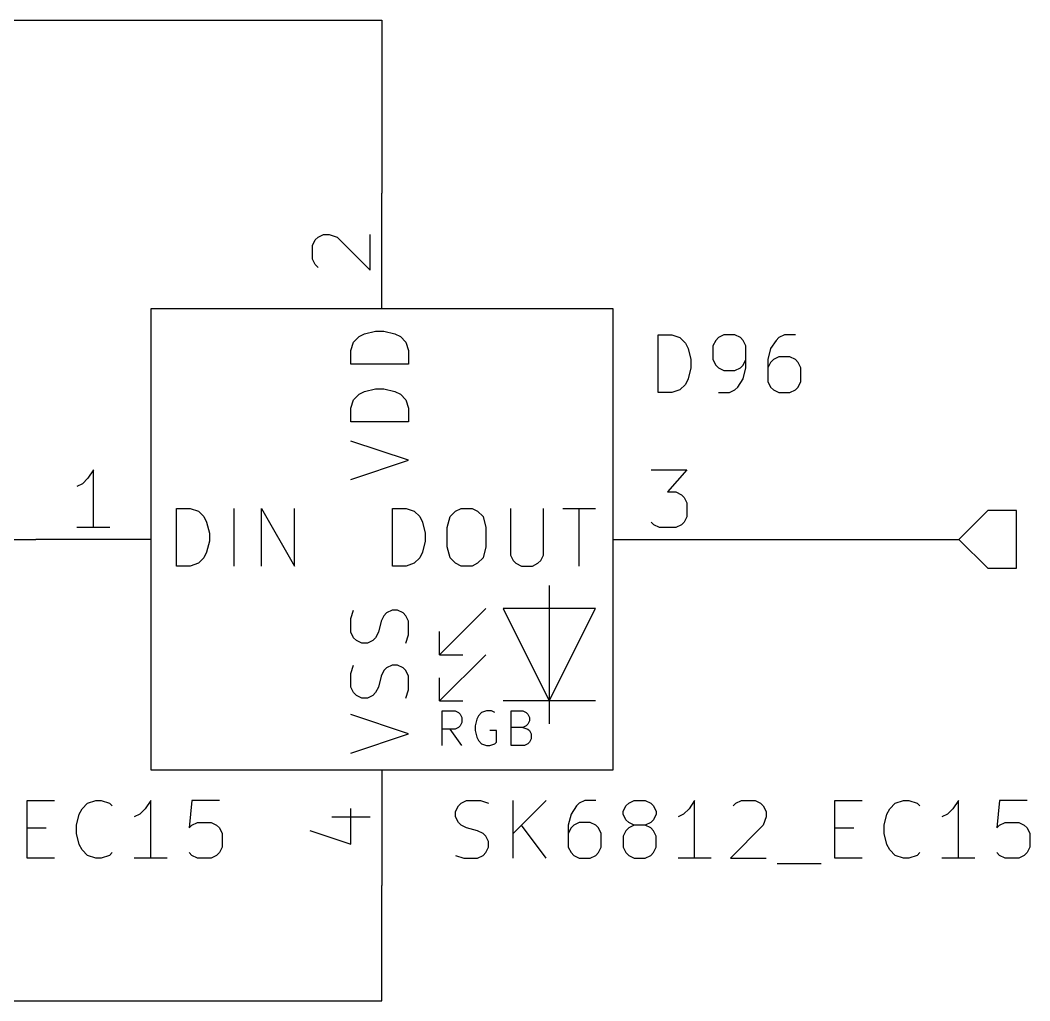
# Model space of a CAD drawing. Header units: millimetres. Extents: x 10 to 287, y -200 to -10.
# Drawn here: x 239.69 to 261.91, y -62.23 to -40.64 of the extents above; entities that cross this region are included whole.
import ezdxf

# ---------------------------------------------------------------- set-up
doc = ezdxf.new("R2010")
doc.units = ezdxf.units.MM
for name, color, linetype in [('GREENSIXTYFIVE', 129, 'CONTINUOUS'), ('LIGHTGREEN', 92, 'CONTINUOUS'), ('LIGHTRED', 12, 'CONTINUOUS'), ('RED', 14, 'CONTINUOUS'), ('WHITE', 250, 'CONTINUOUS'), ('YELLOWTHREE', 44, 'CONTINUOUS')]:
    doc.layers.add(name, color=color, linetype=linetype)

msp = doc.modelspace()

# ---------------------------------------------------------------- linework, layer by layer
at = {"layer": 'GREENSIXTYFIVE', "linetype": 'CONTINUOUS'}
for p, q in [((247.149, -47.6068), (247.2699, -47.5463)), ((247.149, -47.6068), (247.2699, -47.5463)), ((247.2699, -47.5463), (247.5118, -47.4859)), ((247.2699, -47.5463), (247.5118, -47.4859)), ((247.5118, -47.4859), (247.6932, -47.4859)), ((247.5118, -47.4859), (247.6932, -47.4859)), ((247.6932, -47.4859), (247.9351, -47.5463)), ((247.6932, -47.4859), (247.9351, -47.5463)), ((247.9351, -47.5463), (248.0561, -47.6068)), ((247.9351, -47.5463), (248.0561, -47.6068)), ((246.9675, -47.9092), (247.028, -47.7278)), ((246.9675, -47.9092), (247.028, -47.7278)), ((247.028, -47.7278), (247.149, -47.6068)), ((247.028, -47.7278), (247.149, -47.6068)), ((248.0561, -47.6068), (248.1771, -47.7278)), ((248.0561, -47.6068), (248.1771, -47.7278)), ((248.1771, -47.7278), (248.2375, -47.9092)), ((248.1771, -47.7278), (248.2375, -47.9092)), ((253.7278, -48.8392), (253.7278, -47.5692)), ((253.7278, -47.5692), (254.0302, -47.5692)), ((253.7278, -48.8392), (253.7278, -47.5692)), ((253.7278, -47.5692), (254.0302, -47.5692)), ((254.0302, -47.5692), (254.2116, -47.6297)), ((254.0302, -47.5692), (254.2116, -47.6297)), ((254.2116, -47.6297), (254.3326, -47.7507)), ((254.2116, -47.6297), (254.3326, -47.7507)), ((254.3326, -47.7507), (254.3931, -47.8716)), ((254.3326, -47.7507), (254.3931, -47.8716)), ((254.9978, -47.6902), (254.9374, -47.8111)), ((254.9978, -47.6902), (254.9374, -47.8111)), ((255.0583, -47.6297), (254.9978, -47.6902)), ((255.0583, -47.6297), (254.9978, -47.6902)), ((255.1793, -47.5692), (255.0583, -47.6297)), ((255.1793, -47.5692), (255.0583, -47.6297)), ((255.4212, -47.5692), (255.1793, -47.5692)), ((255.4212, -47.5692), (255.1793, -47.5692)), ((255.5421, -47.6297), (255.4212, -47.5692)), ((255.5421, -47.6297), (255.4212, -47.5692)), ((255.6026, -47.6902), (255.5421, -47.6297)), ((255.6026, -47.6902), (255.5421, -47.6297)), ((255.6631, -47.8111), (255.6026, -47.6902)), ((255.6631, -47.8111), (255.6026, -47.6902)), ((256.3283, -47.6902), (256.2073, -47.8716)), ((256.3283, -47.6902), (256.2073, -47.8716)), ((256.3888, -47.6297), (256.3283, -47.6902)), ((256.3888, -47.6297), (256.3283, -47.6902)), ((256.5097, -47.5692), (256.3888, -47.6297)), ((256.5097, -47.5692), (256.3888, -47.6297)), ((256.7516, -47.5692), (256.5097, -47.5692)), ((256.7516, -47.5692), (256.5097, -47.5692)), ((246.9675, -48.2116), (246.9675, -47.9092)), ((246.9675, -48.2116), (246.9675, -47.9092)), ((248.2375, -47.9092), (248.2375, -48.2116)), ((248.2375, -47.9092), (248.2375, -48.2116)), ((254.3931, -47.8716), (254.4535, -48.1135)), ((254.3931, -47.8716), (254.4535, -48.1135)), ((254.9374, -47.8111), (254.9374, -48.1135)), ((254.9374, -47.8111), (254.9374, -48.1135)), ((255.6631, -48.2949), (255.6631, -47.8111)), ((255.6631, -48.2949), (255.6631, -47.8111)), ((256.2073, -47.8716), (256.1469, -48.1135)), ((256.2073, -47.8716), (256.1469, -48.1135)), ((248.2375, -48.2116), (246.9675, -48.2116)), ((248.2375, -48.2116), (246.9675, -48.2116)), ((254.4535, -48.1135), (254.4535, -48.2949)), ((254.4535, -48.1135), (254.4535, -48.2949)), ((254.9374, -48.1135), (254.9978, -48.2345)), ((254.9374, -48.1135), (254.9978, -48.2345)), ((255.6026, -48.2345), (255.6631, -48.1135)), ((255.6026, -48.2345), (255.6631, -48.1135)), ((256.1469, -48.1135), (256.1469, -48.5973)), ((256.1469, -48.1135), (256.1469, -48.5973)), ((256.2073, -48.174), (256.1469, -48.2949)), ((256.2073, -48.174), (256.1469, -48.2949)), ((256.2678, -48.1135), (256.2073, -48.174)), ((256.2678, -48.1135), (256.2073, -48.174)), ((256.3888, -48.053), (256.2678, -48.1135)), ((256.3888, -48.053), (256.2678, -48.1135)), ((256.6307, -48.053), (256.3888, -48.053)), ((256.6307, -48.053), (256.3888, -48.053)), ((256.7516, -48.1135), (256.6307, -48.053)), ((256.7516, -48.1135), (256.6307, -48.053)), ((256.8121, -48.174), (256.7516, -48.1135)), ((256.8121, -48.174), (256.7516, -48.1135)), ((256.8726, -48.2949), (256.8121, -48.174)), ((256.8726, -48.2949), (256.8121, -48.174)), ((254.4535, -48.2949), (254.3931, -48.5368)), ((254.4535, -48.2949), (254.3931, -48.5368)), ((254.9978, -48.2345), (255.0583, -48.2949)), ((254.9978, -48.2345), (255.0583, -48.2949)), ((255.0583, -48.2949), (255.1793, -48.3554)), ((255.0583, -48.2949), (255.1793, -48.3554)), ((255.1793, -48.3554), (255.4212, -48.3554)), ((255.1793, -48.3554), (255.4212, -48.3554)), ((255.4212, -48.3554), (255.5421, -48.2949)), ((255.4212, -48.3554), (255.5421, -48.2949)), ((255.5421, -48.2949), (255.6026, -48.2345)), ((255.5421, -48.2949), (255.6026, -48.2345)), ((255.6026, -48.5368), (255.6631, -48.2949)), ((255.6026, -48.5368), (255.6631, -48.2949)), ((256.8726, -48.5973), (256.8726, -48.2949)), ((256.8726, -48.5973), (256.8726, -48.2949)), ((254.3326, -48.6578), (254.2116, -48.7788)), ((254.3326, -48.6578), (254.2116, -48.7788)), ((254.3931, -48.5368), (254.3326, -48.6578)), ((254.3931, -48.5368), (254.3326, -48.6578)), ((255.4816, -48.7183), (255.6026, -48.5368)), ((255.4816, -48.7183), (255.6026, -48.5368)), ((256.1469, -48.5973), (256.2073, -48.7183)), ((256.1469, -48.5973), (256.2073, -48.7183)), ((256.8121, -48.7183), (256.8726, -48.5973)), ((256.8121, -48.7183), (256.8726, -48.5973)), ((247.028, -48.9978), (247.149, -48.8768)), ((247.028, -48.9978), (247.149, -48.8768)), ((247.149, -48.8768), (247.2699, -48.8163)), ((247.149, -48.8768), (247.2699, -48.8163)), ((247.2699, -48.8163), (247.5118, -48.7559)), ((247.2699, -48.8163), (247.5118, -48.7559)), ((247.5118, -48.7559), (247.6932, -48.7559)), ((247.5118, -48.7559), (247.6932, -48.7559)), ((247.6932, -48.7559), (247.9351, -48.8163)), ((247.6932, -48.7559), (247.9351, -48.8163)), ((247.9351, -48.8163), (248.0561, -48.8768)), ((247.9351, -48.8163), (248.0561, -48.8768)), ((248.0561, -48.8768), (248.1771, -48.9978)), ((248.0561, -48.8768), (248.1771, -48.9978)), ((254.0302, -48.8392), (253.7278, -48.8392)), ((254.0302, -48.8392), (253.7278, -48.8392)), ((254.2116, -48.7788), (254.0302, -48.8392)), ((254.2116, -48.7788), (254.0302, -48.8392)), ((255.0583, -48.8392), (255.3002, -48.8392)), ((255.0583, -48.8392), (255.3002, -48.8392)), ((255.3002, -48.8392), (255.4212, -48.7788)), ((255.3002, -48.8392), (255.4212, -48.7788)), ((255.4212, -48.7788), (255.4816, -48.7183)), ((255.4212, -48.7788), (255.4816, -48.7183)), ((256.2073, -48.7183), (256.2678, -48.7788)), ((256.2073, -48.7183), (256.2678, -48.7788)), ((256.2678, -48.7788), (256.3888, -48.8392)), ((256.2678, -48.7788), (256.3888, -48.8392)), ((256.3888, -48.8392), (256.6307, -48.8392)), ((256.3888, -48.8392), (256.6307, -48.8392)), ((256.6307, -48.8392), (256.7516, -48.7788)), ((256.6307, -48.8392), (256.7516, -48.7788)), ((256.7516, -48.7788), (256.8121, -48.7183)), ((256.7516, -48.7788), (256.8121, -48.7183)), ((246.9675, -49.1792), (247.028, -48.9978)), ((246.9675, -49.1792), (247.028, -48.9978)), ((248.1771, -48.9978), (248.2375, -49.1792)), ((248.1771, -48.9978), (248.2375, -49.1792)), ((246.9675, -49.4816), (246.9675, -49.1792)), ((246.9675, -49.4816), (246.9675, -49.1792)), ((248.2375, -49.1792), (248.2375, -49.4816)), ((248.2375, -49.1792), (248.2375, -49.4816)), ((248.2375, -49.4816), (246.9675, -49.4816)), ((248.2375, -49.4816), (246.9675, -49.4816)), ((248.2375, -50.3283), (246.9675, -49.9049)), ((248.2375, -50.3283), (246.9675, -49.9049)), ((246.9675, -50.7516), (248.2375, -50.3283)), ((246.9675, -50.7516), (248.2375, -50.3283)), ((243.1263, -52.6575), (243.1263, -51.3875)), ((243.1263, -51.3875), (243.4287, -51.3875)), ((243.1263, -52.6575), (243.1263, -51.3875)), ((243.1263, -51.3875), (243.4287, -51.3875)), ((243.4287, -51.3875), (243.6101, -51.448)), ((243.4287, -51.3875), (243.6101, -51.448)), ((243.6101, -51.448), (243.7311, -51.569)), ((243.6101, -51.448), (243.7311, -51.569)), ((244.3963, -52.6575), (244.3963, -51.3875)), ((244.3963, -52.6575), (244.3963, -51.3875)), ((245.0011, -52.6575), (245.0011, -51.3875)), ((245.0011, -51.3875), (245.7268, -52.6575)), ((245.0011, -52.6575), (245.0011, -51.3875)), ((245.0011, -51.3875), (245.7268, -52.6575)), ((245.7268, -52.6575), (245.7268, -51.3875)), ((245.7268, -52.6575), (245.7268, -51.3875)), ((247.8797, -52.6575), (247.8797, -51.3875)), ((247.8797, -51.3875), (248.1821, -51.3875)), ((247.8797, -52.6575), (247.8797, -51.3875)), ((247.8797, -51.3875), (248.1821, -51.3875)), ((248.1821, -51.3875), (248.3635, -51.448)), ((248.1821, -51.3875), (248.3635, -51.448)), ((248.3635, -51.448), (248.4845, -51.569)), ((248.3635, -51.448), (248.4845, -51.569)), ((249.1497, -51.569), (249.2707, -51.448)), ((249.1497, -51.569), (249.2707, -51.448)), ((249.2707, -51.448), (249.3916, -51.3875)), ((249.2707, -51.448), (249.3916, -51.3875)), ((249.3916, -51.3875), (249.6335, -51.3875)), ((249.3916, -51.3875), (249.6335, -51.3875)), ((249.6335, -51.3875), (249.7545, -51.448)), ((249.6335, -51.3875), (249.7545, -51.448)), ((249.7545, -51.448), (249.8754, -51.569)), ((249.7545, -51.448), (249.8754, -51.569)), ((250.4802, -51.3875), (250.4802, -52.4156)), ((250.4802, -51.3875), (250.4802, -52.4156)), ((251.2059, -52.4156), (251.2059, -51.3875)), ((251.2059, -52.4156), (251.2059, -51.3875)), ((251.6293, -51.3875), (252.355, -51.3875)), ((251.6293, -51.3875), (252.355, -51.3875)), ((251.9922, -52.6575), (251.9922, -51.3875)), ((251.9922, -52.6575), (251.9922, -51.3875)), ((243.7311, -51.569), (243.7916, -51.6899)), ((243.7311, -51.569), (243.7916, -51.6899)), ((243.7916, -51.6899), (243.852, -51.9318)), ((243.7916, -51.6899), (243.852, -51.9318)), ((248.4845, -51.569), (248.545, -51.6899)), ((248.4845, -51.569), (248.545, -51.6899)), ((248.545, -51.6899), (248.6054, -51.9318)), ((248.545, -51.6899), (248.6054, -51.9318)), ((249.0893, -51.8109), (249.1497, -51.569)), ((249.0893, -51.8109), (249.1497, -51.569)), ((249.8754, -51.569), (249.9359, -51.8109)), ((249.8754, -51.569), (249.9359, -51.8109)), ((243.852, -51.9318), (243.852, -52.1132)), ((243.852, -51.9318), (243.852, -52.1132)), ((248.6054, -51.9318), (248.6054, -52.1132)), ((248.6054, -51.9318), (248.6054, -52.1132)), ((249.0893, -52.2342), (249.0893, -51.8109)), ((249.0893, -52.2342), (249.0893, -51.8109)), ((249.9359, -51.8109), (249.9359, -52.2342)), ((249.9359, -51.8109), (249.9359, -52.2342)), ((243.852, -52.1132), (243.7916, -52.3551)), ((243.852, -52.1132), (243.7916, -52.3551)), ((248.6054, -52.1132), (248.545, -52.3551)), ((248.6054, -52.1132), (248.545, -52.3551)), ((243.7916, -52.3551), (243.7311, -52.4761)), ((243.7916, -52.3551), (243.7311, -52.4761)), ((248.545, -52.3551), (248.4845, -52.4761)), ((248.545, -52.3551), (248.4845, -52.4761)), ((249.1497, -52.4761), (249.0893, -52.2342)), ((249.1497, -52.4761), (249.0893, -52.2342)), ((249.9359, -52.2342), (249.8754, -52.4761)), ((249.9359, -52.2342), (249.8754, -52.4761)), ((250.4802, -52.4156), (250.5407, -52.5366)), ((250.4802, -52.4156), (250.5407, -52.5366)), ((251.1455, -52.5366), (251.2059, -52.4156)), ((251.1455, -52.5366), (251.2059, -52.4156)), ((243.4287, -52.6575), (243.1263, -52.6575)), ((243.4287, -52.6575), (243.1263, -52.6575)), ((243.6101, -52.5971), (243.4287, -52.6575)), ((243.6101, -52.5971), (243.4287, -52.6575)), ((243.7311, -52.4761), (243.6101, -52.5971)), ((243.7311, -52.4761), (243.6101, -52.5971)), ((248.1821, -52.6575), (247.8797, -52.6575)), ((248.1821, -52.6575), (247.8797, -52.6575)), ((248.3635, -52.5971), (248.1821, -52.6575)), ((248.3635, -52.5971), (248.1821, -52.6575)), ((248.4845, -52.4761), (248.3635, -52.5971)), ((248.4845, -52.4761), (248.3635, -52.5971)), ((249.2707, -52.5971), (249.1497, -52.4761)), ((249.2707, -52.5971), (249.1497, -52.4761)), ((249.3916, -52.6575), (249.2707, -52.5971)), ((249.3916, -52.6575), (249.2707, -52.5971)), ((249.6335, -52.6575), (249.3916, -52.6575)), ((249.6335, -52.6575), (249.3916, -52.6575)), ((249.7545, -52.5971), (249.6335, -52.6575)), ((249.7545, -52.5971), (249.6335, -52.6575)), ((249.8754, -52.4761), (249.7545, -52.5971)), ((249.8754, -52.4761), (249.7545, -52.5971)), ((250.5407, -52.5366), (250.6012, -52.5971)), ((250.5407, -52.5366), (250.6012, -52.5971)), ((250.6012, -52.5971), (250.7221, -52.6575)), ((250.6012, -52.5971), (250.7221, -52.6575)), ((250.7221, -52.6575), (250.964, -52.6575)), ((250.7221, -52.6575), (250.964, -52.6575)), ((250.964, -52.6575), (251.085, -52.5971)), ((250.964, -52.6575), (251.085, -52.5971)), ((251.085, -52.5971), (251.1455, -52.5366)), ((251.085, -52.5971), (251.1455, -52.5366)), ((246.9675, -53.8117), (247.028, -53.6302)), ((246.9675, -53.8117), (247.028, -53.6302)), ((247.6932, -53.7512), (247.6328, -53.8721)), ((247.6932, -53.7512), (247.6328, -53.8721)), ((247.7537, -53.6907), (247.6932, -53.7512)), ((247.7537, -53.6907), (247.6932, -53.7512)), ((247.8747, -53.6302), (247.7537, -53.6907)), ((247.8747, -53.6302), (247.7537, -53.6907)), ((247.9956, -53.6302), (247.8747, -53.6302)), ((247.9956, -53.6302), (247.8747, -53.6302)), ((248.1166, -53.6907), (247.9956, -53.6302)), ((248.1166, -53.6907), (247.9956, -53.6302)), ((248.1771, -53.7512), (248.1166, -53.6907)), ((248.1771, -53.7512), (248.1166, -53.6907)), ((248.2375, -53.8721), (248.1771, -53.7512)), ((248.2375, -53.8721), (248.1771, -53.7512)), ((246.9675, -54.114), (246.9675, -53.8117)), ((246.9675, -54.114), (246.9675, -53.8117)), ((247.6328, -53.8721), (247.5723, -54.114)), ((247.6328, -53.8721), (247.5723, -54.114)), ((248.2375, -54.1745), (248.2375, -53.8721)), ((248.2375, -54.1745), (248.2375, -53.8721)), ((247.028, -54.235), (246.9675, -54.114)), ((247.028, -54.235), (246.9675, -54.114)), ((247.5723, -54.114), (247.5118, -54.235)), ((247.5723, -54.114), (247.5118, -54.235)), ((248.1771, -54.3559), (248.2375, -54.1745)), ((248.1771, -54.3559), (248.2375, -54.1745)), ((247.0885, -54.2955), (247.028, -54.235)), ((247.0885, -54.2955), (247.028, -54.235)), ((247.2094, -54.3559), (247.0885, -54.2955)), ((247.2094, -54.3559), (247.0885, -54.2955)), ((247.3304, -54.3559), (247.2094, -54.3559)), ((247.3304, -54.3559), (247.2094, -54.3559)), ((247.4513, -54.2955), (247.3304, -54.3559)), ((247.4513, -54.2955), (247.3304, -54.3559)), ((247.5118, -54.235), (247.4513, -54.2955)), ((247.5118, -54.235), (247.4513, -54.2955)), ((246.9675, -55.0212), (247.028, -54.8397)), ((246.9675, -55.0212), (247.028, -54.8397)), ((247.8747, -54.8397), (247.7537, -54.9002)), ((247.8747, -54.8397), (247.7537, -54.9002)), ((247.9956, -54.8397), (247.8747, -54.8397)), ((247.9956, -54.8397), (247.8747, -54.8397)), ((248.1166, -54.9002), (247.9956, -54.8397)), ((248.1166, -54.9002), (247.9956, -54.8397)), ((246.9675, -55.3235), (246.9675, -55.0212)), ((246.9675, -55.3235), (246.9675, -55.0212)), ((247.6328, -55.0816), (247.5723, -55.3235)), ((247.6328, -55.0816), (247.5723, -55.3235)), ((247.6932, -54.9607), (247.6328, -55.0816)), ((247.6932, -54.9607), (247.6328, -55.0816)), ((247.7537, -54.9002), (247.6932, -54.9607)), ((247.7537, -54.9002), (247.6932, -54.9607)), ((248.1771, -54.9607), (248.1166, -54.9002)), ((248.1771, -54.9607), (248.1166, -54.9002)), ((248.2375, -55.0816), (248.1771, -54.9607)), ((248.2375, -55.0816), (248.1771, -54.9607)), ((248.2375, -55.384), (248.2375, -55.0816)), ((248.2375, -55.384), (248.2375, -55.0816)), ((247.028, -55.4445), (246.9675, -55.3235)), ((247.028, -55.4445), (246.9675, -55.3235)), ((247.5723, -55.3235), (247.5118, -55.4445)), ((247.5723, -55.3235), (247.5118, -55.4445)), ((247.0885, -55.505), (247.028, -55.4445)), ((247.0885, -55.505), (247.028, -55.4445)), ((247.2094, -55.5654), (247.0885, -55.505)), ((247.2094, -55.5654), (247.0885, -55.505)), ((247.4513, -55.505), (247.3304, -55.5654)), ((247.4513, -55.505), (247.3304, -55.5654)), ((247.5118, -55.4445), (247.4513, -55.505)), ((247.5118, -55.4445), (247.4513, -55.505)), ((248.1771, -55.5654), (248.2375, -55.384)), ((248.1771, -55.5654), (248.2375, -55.384)), ((247.3304, -55.5654), (247.2094, -55.5654)), ((247.3304, -55.5654), (247.2094, -55.5654)), ((248.2375, -56.3517), (246.9675, -55.9283)), ((248.2375, -56.3517), (246.9675, -55.9283)), ((246.9675, -56.775), (248.2375, -56.3517)), ((246.9675, -56.775), (248.2375, -56.3517)), ((239.8386, -59.0889), (239.8386, -57.8189)), ((239.8386, -57.8189), (240.4434, -57.8189)), ((239.8386, -59.0889), (239.8386, -57.8189)), ((239.8386, -57.8189), (240.4434, -57.8189)), ((240.9876, -58.1213), (241.0481, -58.0004)), ((240.9876, -58.1213), (241.0481, -58.0004)), ((241.0481, -58.0004), (241.1691, -57.8794)), ((241.0481, -58.0004), (241.1691, -57.8794)), ((241.1691, -57.8794), (241.3505, -57.8189)), ((241.1691, -57.8794), (241.3505, -57.8189)), ((241.3505, -57.8189), (241.4714, -57.8189)), ((241.3505, -57.8189), (241.4714, -57.8189)), ((241.4714, -57.8189), (241.6529, -57.8794)), ((241.4714, -57.8189), (241.6529, -57.8794)), ((241.6529, -57.8794), (241.7133, -57.9399)), ((241.6529, -57.8794), (241.7133, -57.9399)), ((242.4391, -58.0004), (242.3181, -58.1213)), ((242.4391, -58.0004), (242.3181, -58.1213)), ((242.56, -57.8189), (242.4391, -58.0004)), ((242.56, -57.8189), (242.4391, -58.0004)), ((242.56, -59.0889), (242.56, -57.8189)), ((242.56, -59.0889), (242.56, -57.8189)), ((243.4671, -57.8189), (243.4067, -58.4237)), ((243.4671, -57.8189), (243.4067, -58.4237)), ((244.0719, -57.8189), (243.4671, -57.8189)), ((244.0719, -57.8189), (243.4671, -57.8189)), ((249.2731, -58.0608), (249.3335, -57.9399)), ((249.2731, -58.0608), (249.3335, -57.9399)), ((249.3335, -57.9399), (249.394, -57.8794)), ((249.3335, -57.9399), (249.394, -57.8794)), ((249.394, -57.8794), (249.515, -57.8189)), ((249.394, -57.8794), (249.515, -57.8189)), ((249.515, -57.8189), (249.8173, -57.8189)), ((249.515, -57.8189), (249.8173, -57.8189)), ((249.8173, -57.8189), (249.9988, -57.8794)), ((249.8173, -57.8189), (249.9988, -57.8794)), ((250.543, -59.0889), (250.543, -57.8189)), ((251.2687, -57.8189), (250.543, -58.5446)), ((250.543, -59.0889), (250.543, -57.8189)), ((251.2687, -57.8189), (250.543, -58.5446)), ((251.934, -57.9399), (251.813, -58.1213)), ((251.934, -57.9399), (251.813, -58.1213)), ((251.9945, -57.8794), (251.934, -57.9399)), ((251.9945, -57.8794), (251.934, -57.9399)), ((252.1154, -57.8189), (251.9945, -57.8794)), ((252.1154, -57.8189), (251.9945, -57.8794)), ((252.3573, -57.8189), (252.1154, -57.8189)), ((252.3573, -57.8189), (252.1154, -57.8189)), ((252.9621, -58.0608), (253.0225, -57.9399)), ((252.9621, -58.0608), (253.0225, -57.9399)), ((253.0225, -57.9399), (253.083, -57.8794)), ((253.0225, -57.9399), (253.083, -57.8794)), ((253.083, -57.8794), (253.204, -57.8189)), ((253.083, -57.8794), (253.204, -57.8189)), ((253.204, -57.8189), (253.4459, -57.8189)), ((253.204, -57.8189), (253.4459, -57.8189)), ((253.4459, -57.8189), (253.5668, -57.8794)), ((253.4459, -57.8189), (253.5668, -57.8794)), ((253.5668, -57.8794), (253.6273, -57.9399)), ((253.5668, -57.8794), (253.6273, -57.9399)), ((253.6273, -57.9399), (253.6878, -58.0608)), ((253.6273, -57.9399), (253.6878, -58.0608)), ((254.4135, -58.0004), (254.2925, -58.1213)), ((254.4135, -58.0004), (254.2925, -58.1213)), ((254.5344, -57.8189), (254.4135, -58.0004)), ((254.5344, -57.8189), (254.4135, -58.0004)), ((254.5344, -59.0889), (254.5344, -57.8189)), ((254.5344, -59.0889), (254.5344, -57.8189)), ((255.3811, -57.9399), (255.4415, -57.8794)), ((255.3811, -57.9399), (255.4415, -57.8794)), ((255.4415, -57.8794), (255.5625, -57.8189)), ((255.4415, -57.8794), (255.5625, -57.8189)), ((255.5625, -57.8189), (255.8649, -57.8189)), ((255.5625, -57.8189), (255.8649, -57.8189)), ((255.8649, -57.8189), (255.9858, -57.8794)), ((255.8649, -57.8189), (255.9858, -57.8794)), ((255.9858, -57.8794), (256.0463, -57.9399)), ((255.9858, -57.8794), (256.0463, -57.9399)), ((256.0463, -57.9399), (256.1068, -58.0608)), ((256.0463, -57.9399), (256.1068, -58.0608)), ((257.6186, -59.0889), (257.6186, -57.8189)), ((257.6186, -57.8189), (258.2234, -57.8189)), ((257.6186, -59.0889), (257.6186, -57.8189)), ((257.6186, -57.8189), (258.2234, -57.8189)), ((258.7676, -58.1213), (258.8281, -58.0004)), ((258.7676, -58.1213), (258.8281, -58.0004)), ((258.8281, -58.0004), (258.9491, -57.8794)), ((258.8281, -58.0004), (258.9491, -57.8794)), ((258.9491, -57.8794), (259.1305, -57.8189)), ((258.9491, -57.8794), (259.1305, -57.8189)), ((259.1305, -57.8189), (259.2514, -57.8189)), ((259.1305, -57.8189), (259.2514, -57.8189)), ((259.2514, -57.8189), (259.4329, -57.8794)), ((259.2514, -57.8189), (259.4329, -57.8794)), ((259.4329, -57.8794), (259.4933, -57.9399)), ((259.4329, -57.8794), (259.4933, -57.9399)), ((260.2191, -58.0004), (260.0981, -58.1213)), ((260.2191, -58.0004), (260.0981, -58.1213)), ((260.34, -57.8189), (260.2191, -58.0004)), ((260.34, -57.8189), (260.2191, -58.0004)), ((260.34, -59.0889), (260.34, -57.8189)), ((260.34, -59.0889), (260.34, -57.8189)), ((261.2471, -57.8189), (261.1867, -58.4237)), ((261.2471, -57.8189), (261.1867, -58.4237)), ((261.8519, -57.8189), (261.2471, -57.8189)), ((261.8519, -57.8189), (261.2471, -57.8189)), ((240.9272, -58.3632), (240.9876, -58.1213)), ((240.9272, -58.3632), (240.9876, -58.1213)), ((242.3181, -58.1213), (242.1972, -58.1818)), ((242.3181, -58.1213), (242.1972, -58.1818)), ((249.2731, -58.1818), (249.2731, -58.0608)), ((249.2731, -58.1818), (249.2731, -58.0608)), ((249.3335, -58.3027), (249.2731, -58.1818)), ((249.3335, -58.3027), (249.2731, -58.1818)), ((251.813, -58.1213), (251.7526, -58.3632)), ((251.813, -58.1213), (251.7526, -58.3632)), ((252.9621, -58.1213), (252.9621, -58.0608)), ((252.9621, -58.1213), (252.9621, -58.0608)), ((253.0225, -58.2423), (252.9621, -58.1213)), ((253.0225, -58.2423), (252.9621, -58.1213)), ((253.6878, -58.1213), (253.6273, -58.2423)), ((253.6878, -58.1213), (253.6273, -58.2423)), ((253.6878, -58.0608), (253.6878, -58.1213)), ((253.6878, -58.0608), (253.6878, -58.1213)), ((254.2925, -58.1213), (254.1716, -58.1818)), ((254.2925, -58.1213), (254.1716, -58.1818)), ((256.1068, -58.1818), (256.0463, -58.3632)), ((256.1068, -58.1818), (256.0463, -58.3632)), ((256.1068, -58.0608), (256.1068, -58.1818)), ((256.1068, -58.0608), (256.1068, -58.1818)), ((258.7072, -58.3632), (258.7676, -58.1213)), ((258.7072, -58.3632), (258.7676, -58.1213)), ((260.0981, -58.1213), (259.9772, -58.1818)), ((260.0981, -58.1213), (259.9772, -58.1818)), ((239.8386, -58.4237), (240.262, -58.4237)), ((239.8386, -58.4237), (240.262, -58.4237)), ((240.9272, -58.5446), (240.9272, -58.3632)), ((240.9272, -58.5446), (240.9272, -58.3632)), ((243.4067, -58.4237), (243.4671, -58.3632)), ((243.4067, -58.4237), (243.4671, -58.3632)), ((243.4671, -58.3632), (243.5881, -58.3027)), ((243.4671, -58.3632), (243.5881, -58.3027)), ((243.5881, -58.3027), (243.8905, -58.3027)), ((243.5881, -58.3027), (243.8905, -58.3027)), ((243.8905, -58.3027), (244.0114, -58.3632)), ((243.8905, -58.3027), (244.0114, -58.3632)), ((244.0114, -58.3632), (244.0719, -58.4237)), ((244.0114, -58.3632), (244.0719, -58.4237)), ((244.0719, -58.4237), (244.1324, -58.5446)), ((244.0719, -58.4237), (244.1324, -58.5446)), ((249.394, -58.3632), (249.3335, -58.3027)), ((249.394, -58.3632), (249.3335, -58.3027)), ((249.515, -58.4237), (249.394, -58.3632)), ((249.515, -58.4237), (249.394, -58.3632)), ((249.7569, -58.4842), (249.515, -58.4237)), ((249.7569, -58.4842), (249.515, -58.4237)), ((251.2687, -59.0889), (250.7245, -58.3632)), ((251.2687, -59.0889), (250.7245, -58.3632)), ((251.7526, -58.3632), (251.7526, -58.847)), ((251.7526, -58.3632), (251.7526, -58.847)), ((251.813, -58.4237), (251.7526, -58.5446)), ((251.813, -58.4237), (251.7526, -58.5446)), ((251.8735, -58.3632), (251.813, -58.4237)), ((251.8735, -58.3632), (251.813, -58.4237)), ((251.9945, -58.3027), (251.8735, -58.3632)), ((251.9945, -58.3027), (251.8735, -58.3632)), ((252.2364, -58.3027), (251.9945, -58.3027)), ((252.2364, -58.3027), (251.9945, -58.3027)), ((252.3573, -58.3632), (252.2364, -58.3027)), ((252.3573, -58.3632), (252.2364, -58.3027)), ((252.4178, -58.4237), (252.3573, -58.3632)), ((252.4178, -58.4237), (252.3573, -58.3632)), ((252.4783, -58.5446), (252.4178, -58.4237)), ((252.4783, -58.5446), (252.4178, -58.4237)), ((253.083, -58.3027), (253.0225, -58.2423)), ((253.083, -58.3027), (253.0225, -58.2423)), ((253.083, -58.4237), (253.0225, -58.4842)), ((253.083, -58.4237), (253.0225, -58.4842)), ((253.204, -58.3632), (253.083, -58.3027)), ((253.204, -58.3632), (253.083, -58.3027)), ((253.204, -58.3632), (253.083, -58.4237)), ((253.204, -58.3632), (253.083, -58.4237)), ((253.4459, -58.3632), (253.204, -58.3632)), ((253.4459, -58.3632), (253.204, -58.3632)), ((253.5668, -58.3027), (253.4459, -58.3632)), ((253.5668, -58.3027), (253.4459, -58.3632)), ((253.5668, -58.4237), (253.4459, -58.3632)), ((253.5668, -58.4237), (253.4459, -58.3632)), ((253.6273, -58.2423), (253.5668, -58.3027)), ((253.6273, -58.2423), (253.5668, -58.3027)), ((253.6273, -58.4842), (253.5668, -58.4237)), ((253.6273, -58.4842), (253.5668, -58.4237)), ((256.0463, -58.3632), (255.3206, -59.0889)), ((256.0463, -58.3632), (255.3206, -59.0889)), ((257.6186, -58.4237), (258.042, -58.4237)), ((257.6186, -58.4237), (258.042, -58.4237)), ((258.7072, -58.5446), (258.7072, -58.3632)), ((258.7072, -58.5446), (258.7072, -58.3632)), ((261.1867, -58.4237), (261.2471, -58.3632)), ((261.1867, -58.4237), (261.2471, -58.3632)), ((261.2471, -58.3632), (261.3681, -58.3027)), ((261.2471, -58.3632), (261.3681, -58.3027)), ((261.3681, -58.3027), (261.6705, -58.3027)), ((261.3681, -58.3027), (261.6705, -58.3027)), ((261.6705, -58.3027), (261.7914, -58.3632)), ((261.6705, -58.3027), (261.7914, -58.3632)), ((261.7914, -58.3632), (261.8519, -58.4237)), ((261.7914, -58.3632), (261.8519, -58.4237)), ((261.8519, -58.4237), (261.9124, -58.5446)), ((261.8519, -58.4237), (261.9124, -58.5446)), ((240.9876, -58.7865), (240.9272, -58.5446)), ((240.9876, -58.7865), (240.9272, -58.5446)), ((244.1324, -58.5446), (244.1324, -58.847)), ((244.1324, -58.5446), (244.1324, -58.847)), ((249.8778, -58.5446), (249.7569, -58.4842)), ((249.8778, -58.5446), (249.7569, -58.4842)), ((249.9383, -58.6051), (249.8778, -58.5446)), ((249.9383, -58.6051), (249.8778, -58.5446)), ((249.9988, -58.7261), (249.9383, -58.6051)), ((249.9988, -58.7261), (249.9383, -58.6051)), ((252.4783, -58.847), (252.4783, -58.5446)), ((252.4783, -58.847), (252.4783, -58.5446)), ((253.0225, -58.4842), (252.9621, -58.6051)), ((253.0225, -58.4842), (252.9621, -58.6051)), ((252.9621, -58.6051), (252.9621, -58.847)), ((252.9621, -58.6051), (252.9621, -58.847)), ((253.6878, -58.6051), (253.6273, -58.4842)), ((253.6878, -58.6051), (253.6273, -58.4842)), ((253.6878, -58.847), (253.6878, -58.6051)), ((253.6878, -58.847), (253.6878, -58.6051)), ((258.7676, -58.7865), (258.7072, -58.5446)), ((258.7676, -58.7865), (258.7072, -58.5446)), ((261.9124, -58.5446), (261.9124, -58.847)), ((261.9124, -58.5446), (261.9124, -58.847)), ((241.0481, -58.9075), (240.9876, -58.7865)), ((241.0481, -58.9075), (240.9876, -58.7865)), ((244.1324, -58.847), (244.0719, -58.968)), ((244.1324, -58.847), (244.0719, -58.968)), ((249.9383, -58.968), (249.9988, -58.847)), ((249.9383, -58.968), (249.9988, -58.847)), ((249.9988, -58.847), (249.9988, -58.7261)), ((249.9988, -58.847), (249.9988, -58.7261)), ((251.7526, -58.847), (251.813, -58.968)), ((251.7526, -58.847), (251.813, -58.968)), ((252.4178, -58.968), (252.4783, -58.847)), ((252.4178, -58.968), (252.4783, -58.847)), ((252.9621, -58.847), (253.0225, -58.968)), ((252.9621, -58.847), (253.0225, -58.968)), ((253.6273, -58.968), (253.6878, -58.847)), ((253.6273, -58.968), (253.6878, -58.847)), ((258.8281, -58.9075), (258.7676, -58.7865)), ((258.8281, -58.9075), (258.7676, -58.7865)), ((261.9124, -58.847), (261.8519, -58.968)), ((261.9124, -58.847), (261.8519, -58.968)), ((240.4434, -59.0889), (239.8386, -59.0889)), ((240.4434, -59.0889), (239.8386, -59.0889)), ((241.1691, -59.0285), (241.0481, -58.9075)), ((241.1691, -59.0285), (241.0481, -58.9075)), ((241.3505, -59.0889), (241.1691, -59.0285)), ((241.3505, -59.0889), (241.1691, -59.0285)), ((241.4714, -59.0889), (241.3505, -59.0889)), ((241.4714, -59.0889), (241.3505, -59.0889)), ((241.6529, -59.0285), (241.4714, -59.0889)), ((241.6529, -59.0285), (241.4714, -59.0889)), ((241.7133, -58.968), (241.6529, -59.0285)), ((241.7133, -58.968), (241.6529, -59.0285)), ((242.9229, -59.0889), (242.1972, -59.0889)), ((242.9229, -59.0889), (242.1972, -59.0889)), ((243.4671, -59.0285), (243.4067, -58.968)), ((243.4671, -59.0285), (243.4067, -58.968)), ((243.5881, -59.0889), (243.4671, -59.0285)), ((243.5881, -59.0889), (243.4671, -59.0285)), ((243.8905, -59.0889), (243.5881, -59.0889)), ((243.8905, -59.0889), (243.5881, -59.0889)), ((244.0114, -59.0285), (243.8905, -59.0889)), ((244.0114, -59.0285), (243.8905, -59.0889)), ((244.0719, -58.968), (244.0114, -59.0285)), ((244.0719, -58.968), (244.0114, -59.0285)), ((249.2731, -59.0285), (249.4545, -59.0889)), ((249.2731, -59.0285), (249.4545, -59.0889)), ((249.4545, -59.0889), (249.7569, -59.0889)), ((249.4545, -59.0889), (249.7569, -59.0889)), ((249.7569, -59.0889), (249.8778, -59.0285)), ((249.7569, -59.0889), (249.8778, -59.0285)), ((249.8778, -59.0285), (249.9383, -58.968)), ((249.8778, -59.0285), (249.9383, -58.968)), ((251.813, -58.968), (251.8735, -59.0285)), ((251.813, -58.968), (251.8735, -59.0285)), ((251.8735, -59.0285), (251.9945, -59.0889)), ((251.8735, -59.0285), (251.9945, -59.0889)), ((251.9945, -59.0889), (252.2364, -59.0889)), ((251.9945, -59.0889), (252.2364, -59.0889)), ((252.2364, -59.0889), (252.3573, -59.0285)), ((252.2364, -59.0889), (252.3573, -59.0285)), ((252.3573, -59.0285), (252.4178, -58.968)), ((252.3573, -59.0285), (252.4178, -58.968)), ((253.0225, -58.968), (253.083, -59.0285)), ((253.0225, -58.968), (253.083, -59.0285)), ((253.083, -59.0285), (253.204, -59.0889)), ((253.083, -59.0285), (253.204, -59.0889)), ((253.204, -59.0889), (253.4459, -59.0889)), ((253.204, -59.0889), (253.4459, -59.0889)), ((253.4459, -59.0889), (253.5668, -59.0285)), ((253.4459, -59.0889), (253.5668, -59.0285)), ((253.5668, -59.0285), (253.6273, -58.968)), ((253.5668, -59.0285), (253.6273, -58.968)), ((254.8973, -59.0889), (254.1716, -59.0889)), ((254.8973, -59.0889), (254.1716, -59.0889)), ((255.3206, -59.0889), (256.1068, -59.0889)), ((255.3206, -59.0889), (256.1068, -59.0889)), ((258.2234, -59.0889), (257.6186, -59.0889)), ((258.2234, -59.0889), (257.6186, -59.0889)), ((258.9491, -59.0285), (258.8281, -58.9075)), ((258.9491, -59.0285), (258.8281, -58.9075)), ((259.1305, -59.0889), (258.9491, -59.0285)), ((259.1305, -59.0889), (258.9491, -59.0285)), ((259.2514, -59.0889), (259.1305, -59.0889)), ((259.2514, -59.0889), (259.1305, -59.0889)), ((259.4329, -59.0285), (259.2514, -59.0889)), ((259.4329, -59.0285), (259.2514, -59.0889)), ((259.4933, -58.968), (259.4329, -59.0285)), ((259.4933, -58.968), (259.4329, -59.0285)), ((260.7029, -59.0889), (259.9772, -59.0889)), ((260.7029, -59.0889), (259.9772, -59.0889)), ((261.2471, -59.0285), (261.1867, -58.968)), ((261.2471, -59.0285), (261.1867, -58.968)), ((261.3681, -59.0889), (261.2471, -59.0285)), ((261.3681, -59.0889), (261.2471, -59.0285)), ((261.6705, -59.0889), (261.3681, -59.0889)), ((261.6705, -59.0889), (261.3681, -59.0889)), ((261.7914, -59.0285), (261.6705, -59.0889)), ((261.7914, -59.0285), (261.6705, -59.0889)), ((261.8519, -58.968), (261.7914, -59.0285)), ((261.8519, -58.968), (261.7914, -59.0285)), ((256.3487, -59.2099), (257.3163, -59.2099)), ((256.3487, -59.2099), (257.3163, -59.2099))]:
    msp.add_line(p, q, dxfattribs=at)
at = {"layer": 'LIGHTGREEN', "linetype": 'CONTINUOUS'}
for p, q in [((229.87, -40.64), (247.65, -40.64)), ((247.65, -40.64), (247.65, -44.45)), ((237.49, -52.07), (240.03, -52.07)), ((255.27, -52.07), (260.35, -52.07)), ((247.65, -62.23), (247.65, -59.69)), ((229.87, -62.23), (247.65, -62.23))]:
    msp.add_line(p, q, dxfattribs=at)
at = {"layer": 'LIGHTRED', "linetype": 'CONTINUOUS'}
for p, q in [((246.1229, -45.5989), (246.1834, -45.478)), ((246.1229, -45.5989), (246.1834, -45.478)), ((246.1834, -45.478), (246.2439, -45.4175)), ((246.1834, -45.478), (246.2439, -45.4175)), ((246.2439, -45.4175), (246.3648, -45.357)), ((246.2439, -45.4175), (246.3648, -45.357)), ((246.3648, -45.357), (246.4858, -45.357)), ((246.3648, -45.357), (246.4858, -45.357)), ((246.4858, -45.357), (246.6672, -45.4175)), ((246.4858, -45.357), (246.6672, -45.4175)), ((246.6672, -45.4175), (247.3929, -46.1432)), ((246.6672, -45.4175), (247.3929, -46.1432)), ((247.3929, -46.1432), (247.3929, -45.357)), ((247.3929, -46.1432), (247.3929, -45.357)), ((246.1229, -45.9013), (246.1229, -45.5989)), ((246.1229, -45.9013), (246.1229, -45.5989)), ((246.1834, -46.0223), (246.1229, -45.9013)), ((246.1834, -46.0223), (246.1229, -45.9013)), ((246.2439, -46.0827), (246.1834, -46.0223)), ((246.2439, -46.0827), (246.1834, -46.0223)), ((241.3, -50.5429), (241.1791, -50.7244)), ((241.3, -50.5429), (241.1791, -50.7244)), ((241.3, -51.8129), (241.3, -50.5429)), ((241.3, -51.8129), (241.3, -50.5429)), ((253.5767, -50.5429), (254.3629, -50.5429)), ((253.5767, -50.5429), (254.3629, -50.5429)), ((254.3629, -50.5429), (253.9395, -51.0267)), ((254.3629, -50.5429), (253.9395, -51.0267)), ((241.0581, -50.8453), (240.9372, -50.9058)), ((241.0581, -50.8453), (240.9372, -50.9058)), ((241.1791, -50.7244), (241.0581, -50.8453)), ((241.1791, -50.7244), (241.0581, -50.8453)), ((253.9395, -51.0267), (254.121, -51.0267)), ((253.9395, -51.0267), (254.121, -51.0267)), ((254.121, -51.0267), (254.2419, -51.0872)), ((254.121, -51.0267), (254.2419, -51.0872)), ((254.2419, -51.0872), (254.3024, -51.1477)), ((254.2419, -51.0872), (254.3024, -51.1477)), ((254.3024, -51.1477), (254.3629, -51.2686)), ((254.3024, -51.1477), (254.3629, -51.2686)), ((254.3629, -51.2686), (254.3629, -51.571)), ((254.3629, -51.2686), (254.3629, -51.571)), ((253.6372, -51.7525), (253.5767, -51.692)), ((253.6372, -51.7525), (253.5767, -51.692)), ((253.7581, -51.8129), (253.6372, -51.7525)), ((253.7581, -51.8129), (253.6372, -51.7525)), ((254.2419, -51.7525), (254.121, -51.8129)), ((254.2419, -51.7525), (254.121, -51.8129)), ((254.3024, -51.692), (254.2419, -51.7525)), ((254.3024, -51.692), (254.2419, -51.7525)), ((254.3629, -51.571), (254.3024, -51.692)), ((254.3629, -51.571), (254.3024, -51.692)), ((241.6629, -51.8129), (240.9372, -51.8129)), ((241.6629, -51.8129), (240.9372, -51.8129)), ((254.121, -51.8129), (253.7581, -51.8129)), ((254.121, -51.8129), (253.7581, -51.8129)), ((246.9696, -58.7827), (246.9696, -57.9966)), ((246.9696, -58.7827), (246.9696, -57.9966)), ((246.5463, -58.178), (247.3929, -58.178)), ((246.5463, -58.178), (247.3929, -58.178)), ((246.0625, -58.4804), (246.9696, -58.7827)), ((246.0625, -58.4804), (246.9696, -58.7827))]:
    msp.add_line(p, q, dxfattribs=at)
at = {"layer": 'RED', "linetype": 'CONTINUOUS'}
for p, q in [((247.65, -46.99), (247.65, -44.45)), ((247.65, -46.99), (247.65, -44.45)), ((242.57, -57.15), (242.57, -46.99)), ((242.57, -46.99), (252.73, -46.99)), ((252.73, -46.99), (252.73, -57.15)), ((242.57, -52.07), (240.03, -52.07)), ((242.57, -52.07), (240.03, -52.07)), ((252.73, -52.07), (255.27, -52.07)), ((252.73, -52.07), (255.27, -52.07)), ((251.333, -53.086), (251.333, -55.626)), ((249.936, -53.594), (248.92, -54.61)), ((252.349, -53.594), (250.317, -53.594)), ((250.317, -53.594), (251.333, -55.626)), ((251.333, -55.626), (252.349, -53.594)), ((248.92, -54.61), (248.92, -54.102)), ((248.92, -54.61), (249.428, -54.61)), ((249.936, -54.61), (248.92, -55.626)), ((248.92, -55.626), (248.92, -55.118)), ((248.92, -55.626), (249.428, -55.626)), ((252.349, -55.626), (250.317, -55.626)), ((251.333, -55.626), (251.333, -56.134)), ((248.9744, -56.6085), (248.9744, -55.8465)), ((248.9744, -55.8465), (249.2647, -55.8465)), ((249.2647, -55.8465), (249.3372, -55.8828)), ((249.3372, -55.8828), (249.3735, -55.9191)), ((249.3735, -55.9191), (249.4098, -55.9917)), ((249.4098, -55.9917), (249.4098, -56.1005)), ((249.7727, -55.9554), (249.7364, -56.028)), ((249.8452, -55.8828), (249.7727, -55.9554)), ((249.9541, -55.8465), (249.8452, -55.8828)), ((250.063, -55.8465), (249.9541, -55.8465)), ((250.1355, -55.8828), (250.063, -55.8465)), ((250.4984, -56.6085), (250.4984, -55.8465)), ((250.4984, -55.8465), (250.7524, -55.8465)), ((250.7524, -55.8465), (250.825, -55.8828)), ((250.825, -55.8828), (250.8612, -55.9191)), ((250.8612, -55.9191), (250.8975, -55.9917)), ((250.8975, -55.9917), (250.8975, -56.0643)), ((249.3372, -56.2094), (249.2647, -56.2457)), ((249.3735, -56.1731), (249.3372, -56.2094)), ((249.4098, -56.1005), (249.3735, -56.1731)), ((249.7364, -56.028), (249.7001, -56.1731)), ((249.7001, -56.1731), (249.7001, -56.282)), ((250.7524, -56.2094), (250.4984, -56.2094)), ((250.825, -56.1731), (250.7524, -56.2094)), ((250.7524, -56.2094), (250.8612, -56.2457)), ((250.8612, -56.1368), (250.825, -56.1731)), ((250.8975, -56.0643), (250.8612, -56.1368)), ((249.2647, -56.2457), (248.9744, -56.2457)), ((249.4098, -56.6085), (249.1558, -56.2457)), ((249.7001, -56.282), (249.7364, -56.4271)), ((249.7364, -56.4271), (249.7727, -56.4997)), ((250.1718, -56.282), (250.0267, -56.282)), ((250.1718, -56.536), (250.1718, -56.282)), ((250.8612, -56.2457), (250.8975, -56.282)), ((250.8975, -56.282), (250.9338, -56.3545)), ((250.9338, -56.3545), (250.9338, -56.4634)), ((249.7727, -56.4997), (249.8452, -56.5723)), ((249.8452, -56.5723), (249.9541, -56.6085)), ((249.9541, -56.6085), (250.0267, -56.6085)), ((250.0267, -56.6085), (250.1355, -56.5723)), ((250.1355, -56.5723), (250.1718, -56.536)), ((250.7887, -56.6085), (250.4984, -56.6085)), ((250.8612, -56.5723), (250.7887, -56.6085)), ((250.8975, -56.536), (250.8612, -56.5723)), ((250.9338, -56.4634), (250.8975, -56.536)), ((252.73, -57.15), (242.57, -57.15)), ((247.65, -57.15), (247.65, -59.69)), ((247.65, -57.15), (247.65, -59.69))]:
    msp.add_line(p, q, dxfattribs=at)
at = {"layer": 'WHITE', "linetype": 'CONTINUOUS'}
for p, q in [((242.57, -57.15), (242.57, -46.99)), ((242.57, -46.99), (252.73, -46.99)), ((252.73, -46.99), (252.73, -57.15)), ((252.73, -57.15), (242.57, -57.15))]:
    msp.add_line(p, q, dxfattribs=at)
at = {"layer": 'YELLOWTHREE', "linetype": 'CONTINUOUS'}
for p, q in [((260.985, -51.435), (260.35, -52.07)), ((261.62, -51.435), (260.985, -51.435)), ((261.62, -52.705), (261.62, -51.435)), ((260.35, -52.07), (260.985, -52.705)), ((260.985, -52.705), (261.62, -52.705))]:
    msp.add_line(p, q, dxfattribs=at)

doc.saveas('drawing.dxf')
